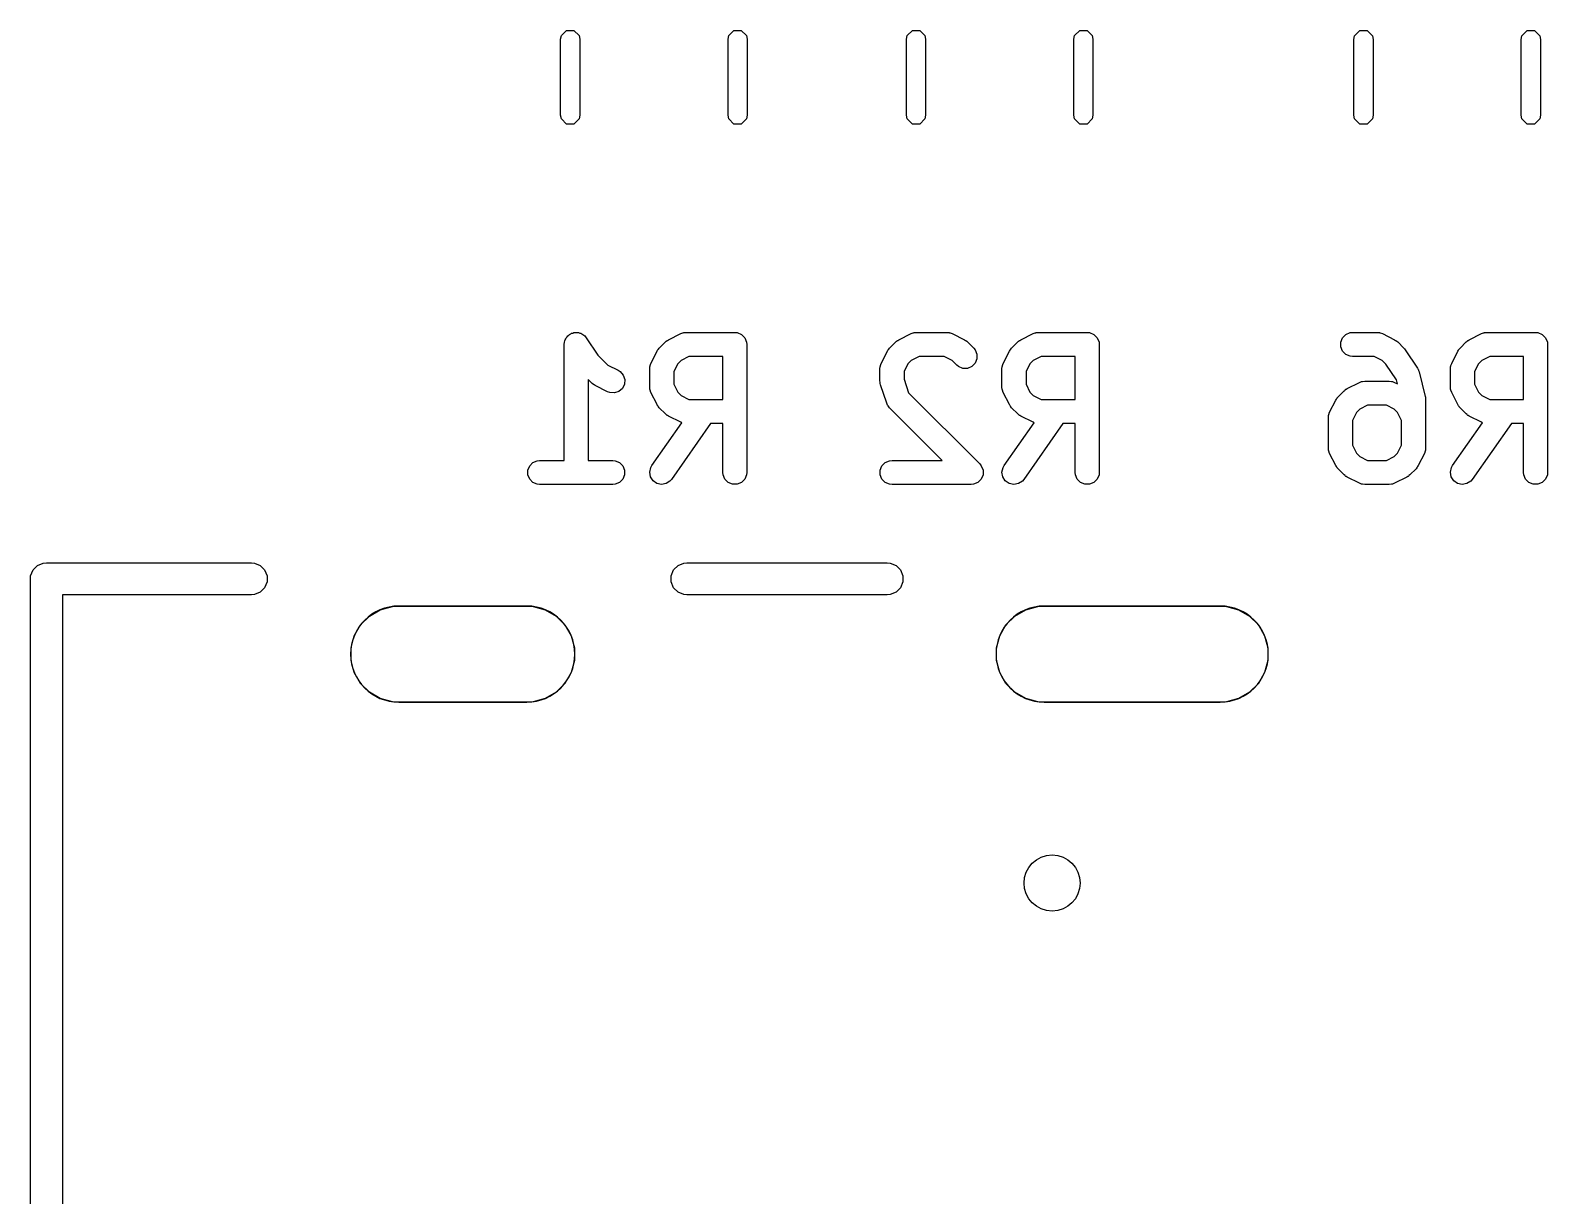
# Model space of a CAD drawing. Extents: x 5.35 to 6.5, y -4.55 to -3.35.
# Drawn here: x 5.35 to 5.7231, y -3.9126 to -3.626 of the extents above; entities that cross this region are included whole.
import ezdxf

# ---------------------------------------------------------------- set-up
doc = ezdxf.new("R2010")
doc.units = 0
doc.header["$MEASUREMENT"] = 0
doc.layers.add('BLACK', color=7, linetype='CONTINUOUS')

msp = doc.modelspace()

# ---------------------------------------------------------------- linework, layer by layer
at = {"layer": 'BLACK', "linetype": 'CONTINUOUS'}
for p, q in [((5.48041, -3.62818), (5.48059, -3.62727)), ((5.48041, -3.64686), (5.48041, -3.62818)), ((5.48059, -3.62727), (5.48187, -3.626)), ((5.48187, -3.626), (5.48368, -3.626)), ((5.48368, -3.626), (5.48496, -3.62727)), ((5.48496, -3.62727), (5.48514, -3.62818)), ((5.48514, -3.62818), (5.48514, -3.64686)), ((5.52156, -3.62818), (5.52173, -3.62727)), ((5.52156, -3.64686), (5.52156, -3.62818)), ((5.52173, -3.62727), (5.52301, -3.626)), ((5.52301, -3.626), (5.52482, -3.626)), ((5.52482, -3.626), (5.5261, -3.62727)), ((5.5261, -3.62727), (5.52628, -3.62818)), ((5.52628, -3.62818), (5.52628, -3.64686)), ((5.56541, -3.62818), (5.56559, -3.62727)), ((5.56541, -3.64686), (5.56541, -3.62818)), ((5.56559, -3.62727), (5.56687, -3.626)), ((5.56687, -3.626), (5.56868, -3.626)), ((5.56868, -3.626), (5.56996, -3.62727)), ((5.56996, -3.62727), (5.57014, -3.62818)), ((5.57014, -3.62818), (5.57014, -3.64686)), ((5.60656, -3.62818), (5.60673, -3.62727)), ((5.60656, -3.64686), (5.60656, -3.62818)), ((5.60673, -3.62727), (5.60801, -3.626)), ((5.60801, -3.626), (5.60982, -3.626)), ((5.60982, -3.626), (5.6111, -3.62727)), ((5.6111, -3.62727), (5.61128, -3.62818)), ((5.61128, -3.62818), (5.61128, -3.64686)), ((5.67541, -3.62822), (5.67559, -3.62731)), ((5.67541, -3.6469), (5.67541, -3.62822)), ((5.67559, -3.62731), (5.67687, -3.62604)), ((5.67687, -3.62604), (5.67868, -3.62604)), ((5.67868, -3.62604), (5.67996, -3.62731)), ((5.67996, -3.62731), (5.68014, -3.62822)), ((5.68014, -3.62822), (5.68014, -3.6469)), ((5.71656, -3.62822), (5.71673, -3.62731)), ((5.71656, -3.6469), (5.71656, -3.62822)), ((5.71673, -3.62731), (5.71801, -3.62604)), ((5.71801, -3.62604), (5.71982, -3.62604)), ((5.71982, -3.62604), (5.7211, -3.62731)), ((5.7211, -3.62731), (5.72128, -3.62822)), ((5.72128, -3.62822), (5.72128, -3.6469)), ((5.48059, -3.64776), (5.48041, -3.64686)), ((5.48187, -3.64904), (5.48059, -3.64776)), ((5.48496, -3.64776), (5.48368, -3.64904)), ((5.48514, -3.64686), (5.48496, -3.64776)), ((5.52173, -3.64776), (5.52156, -3.64686)), ((5.52301, -3.64904), (5.52173, -3.64776)), ((5.5261, -3.64776), (5.52482, -3.64904)), ((5.52628, -3.64686), (5.5261, -3.64776)), ((5.56559, -3.64776), (5.56541, -3.64686)), ((5.56687, -3.64904), (5.56559, -3.64776)), ((5.56996, -3.64776), (5.56868, -3.64904)), ((5.57014, -3.64686), (5.56996, -3.64776)), ((5.60673, -3.64776), (5.60656, -3.64686)), ((5.60801, -3.64904), (5.60673, -3.64776)), ((5.6111, -3.64776), (5.60982, -3.64904)), ((5.61128, -3.64686), (5.6111, -3.64776)), ((5.67559, -3.6478), (5.67541, -3.6469)), ((5.67687, -3.64908), (5.67559, -3.6478)), ((5.67996, -3.6478), (5.67868, -3.64908)), ((5.68014, -3.6469), (5.67996, -3.6478)), ((5.71673, -3.6478), (5.71656, -3.6469)), ((5.71801, -3.64908), (5.71673, -3.6478)), ((5.7211, -3.6478), (5.71982, -3.64908)), ((5.72128, -3.6469), (5.7211, -3.6478)), ((5.48368, -3.64904), (5.48187, -3.64904)), ((5.52482, -3.64904), (5.52301, -3.64904)), ((5.56868, -3.64904), (5.56687, -3.64904)), ((5.60982, -3.64904), (5.60801, -3.64904)), ((5.67868, -3.64908), (5.67687, -3.64908)), ((5.71982, -3.64908), (5.71801, -3.64908)), ((5.4813, -3.70323), (5.48136, -3.70266)), ((5.4813, -3.70324), (5.4813, -3.70323)), ((5.4813, -3.73178), (5.4813, -3.70324)), ((5.4813, -3.70324), (5.4813, -3.70324)), ((5.4813, -3.70324), (5.4813, -3.70324)), ((5.48136, -3.70266), (5.48147, -3.70239)), ((5.48147, -3.70239), (5.48153, -3.70211)), ((5.48153, -3.70211), (5.48169, -3.70187)), ((5.48169, -3.70187), (5.4818, -3.7016)), ((5.4818, -3.7016), (5.482, -3.70139)), ((5.482, -3.70139), (5.48217, -3.70115)), ((5.48217, -3.70115), (5.48241, -3.70099)), ((5.48241, -3.70099), (5.48261, -3.70078)), ((5.48261, -3.70078), (5.48288, -3.70067)), ((5.48288, -3.70067), (5.48312, -3.70051)), ((5.48312, -3.70051), (5.48341, -3.70045)), ((5.48341, -3.70045), (5.48368, -3.70034)), ((5.48368, -3.70034), (5.48397, -3.70034)), ((5.48397, -3.70034), (5.48426, -3.70029)), ((5.48426, -3.70029), (5.48454, -3.70034)), ((5.48454, -3.70034), (5.48483, -3.70034)), ((5.48483, -3.70034), (5.4851, -3.70046)), ((5.4851, -3.70046), (5.48538, -3.70051)), ((5.48538, -3.70051), (5.48563, -3.70067)), ((5.48563, -3.70067), (5.48589, -3.70078)), ((5.48589, -3.70078), (5.4861, -3.70099)), ((5.4861, -3.70099), (5.48634, -3.70115)), ((5.48634, -3.70115), (5.4867, -3.7016)), ((5.4867, -3.7016), (5.48671, -3.7016)), ((5.48671, -3.7016), (5.48671, -3.7016)), ((5.48671, -3.7016), (5.48671, -3.7016)), ((5.48671, -3.7016), (5.48955, -3.70586)), ((5.50466, -3.70415), (5.50616, -3.70265)), ((5.50616, -3.70265), (5.50639, -3.70247)), ((5.50639, -3.70247), (5.50644, -3.70241)), ((5.50644, -3.70241), (5.50653, -3.70235)), ((5.50653, -3.70235), (5.50661, -3.70228)), ((5.50661, -3.70228), (5.50668, -3.70225)), ((5.50668, -3.70225), (5.50693, -3.7021)), ((5.50693, -3.7021), (5.50993, -3.7006)), ((5.50993, -3.7006), (5.51047, -3.70039)), ((5.51047, -3.70039), (5.51057, -3.70038)), ((5.51057, -3.70038), (5.51067, -3.70034)), ((5.51067, -3.70034), (5.51125, -3.70029)), ((5.51125, -3.70029), (5.52325, -3.70029)), ((5.52325, -3.70029), (5.52382, -3.70034)), ((5.52382, -3.70034), (5.52489, -3.70078)), ((5.52489, -3.70078), (5.5257, -3.7016)), ((5.5257, -3.7016), (5.52614, -3.70266)), ((5.52614, -3.70266), (5.5262, -3.70324)), ((5.5262, -3.70324), (5.5262, -3.73474)), ((5.56128, -3.70415), (5.56278, -3.70265)), ((5.56278, -3.70265), (5.56301, -3.70247)), ((5.56301, -3.70247), (5.56306, -3.70241)), ((5.56306, -3.70241), (5.56315, -3.70235)), ((5.56315, -3.70235), (5.56323, -3.70228)), ((5.56323, -3.70228), (5.5633, -3.70225)), ((5.5633, -3.70225), (5.56355, -3.7021)), ((5.56355, -3.7021), (5.56655, -3.7006)), ((5.56655, -3.7006), (5.56709, -3.70039)), ((5.56709, -3.70039), (5.56719, -3.70038)), ((5.56719, -3.70038), (5.56729, -3.70034)), ((5.56729, -3.70034), (5.56787, -3.70029)), ((5.56787, -3.70029), (5.57537, -3.70029)), ((5.57537, -3.70029), (5.57594, -3.70034)), ((5.57594, -3.70034), (5.57604, -3.70038)), ((5.57604, -3.70038), (5.57615, -3.70039)), ((5.57615, -3.70039), (5.57669, -3.7006)), ((5.57669, -3.7006), (5.57969, -3.7021)), ((5.57969, -3.7021), (5.57993, -3.70225)), ((5.57993, -3.70225), (5.58001, -3.70228)), ((5.58001, -3.70228), (5.58009, -3.70235)), ((5.58009, -3.70235), (5.58018, -3.70241)), ((5.58018, -3.70241), (5.58023, -3.70247)), ((5.58023, -3.70247), (5.58045, -3.70265)), ((5.58045, -3.70265), (5.58195, -3.70415)), ((5.59128, -3.70415), (5.59278, -3.70265)), ((5.59278, -3.70265), (5.593, -3.70247)), ((5.593, -3.70247), (5.59305, -3.70241)), ((5.59305, -3.70241), (5.59314, -3.70235)), ((5.59314, -3.70235), (5.59322, -3.70228)), ((5.59322, -3.70228), (5.59329, -3.70225)), ((5.59329, -3.70225), (5.59354, -3.7021)), ((5.59354, -3.7021), (5.59654, -3.7006)), ((5.59654, -3.7006), (5.59708, -3.70039)), ((5.59708, -3.70039), (5.59719, -3.70038)), ((5.59719, -3.70038), (5.59729, -3.70034)), ((5.59729, -3.70034), (5.59786, -3.70029)), ((5.59786, -3.70029), (5.60986, -3.70029)), ((5.60986, -3.70029), (5.61044, -3.70034)), ((5.61044, -3.70034), (5.6115, -3.70078)), ((5.6115, -3.70078), (5.61232, -3.7016)), ((5.61232, -3.7016), (5.61276, -3.70266)), ((5.61276, -3.70266), (5.61281, -3.70324)), ((5.61281, -3.70324), (5.61281, -3.73474)), ((5.67221, -3.70266), (5.67265, -3.7016)), ((5.67221, -3.70382), (5.67221, -3.70266)), ((5.67265, -3.70488), (5.67221, -3.70382)), ((5.67265, -3.7016), (5.67346, -3.70078)), ((5.67346, -3.70078), (5.67453, -3.70034)), ((5.67453, -3.70034), (5.6751, -3.70029)), ((5.6751, -3.70029), (5.6811, -3.70029)), ((5.6811, -3.70029), (5.68168, -3.70034)), ((5.68168, -3.70034), (5.68178, -3.70038)), ((5.68178, -3.70038), (5.68188, -3.70039)), ((5.68188, -3.70039), (5.68242, -3.7006)), ((5.68242, -3.7006), (5.68542, -3.7021)), ((5.68542, -3.7021), (5.68567, -3.70225)), ((5.68567, -3.70225), (5.68574, -3.70228)), ((5.68574, -3.70228), (5.68582, -3.70235)), ((5.68582, -3.70235), (5.68591, -3.70241)), ((5.68591, -3.70241), (5.68596, -3.70247)), ((5.68596, -3.70247), (5.68619, -3.70265)), ((5.68619, -3.70265), (5.68769, -3.70415)), ((5.70151, -3.70415), (5.70301, -3.70265)), ((5.70301, -3.70265), (5.70324, -3.70247)), ((5.70324, -3.70247), (5.70329, -3.70241)), ((5.70329, -3.70241), (5.70338, -3.70235)), ((5.70338, -3.70235), (5.70346, -3.70228)), ((5.70346, -3.70228), (5.70353, -3.70225)), ((5.70353, -3.70225), (5.70378, -3.7021)), ((5.70378, -3.7021), (5.70678, -3.7006)), ((5.70678, -3.7006), (5.70732, -3.70039)), ((5.70732, -3.70039), (5.70742, -3.70038)), ((5.70742, -3.70038), (5.70752, -3.70034)), ((5.70752, -3.70034), (5.7081, -3.70029)), ((5.7081, -3.70029), (5.7201, -3.70029)), ((5.7201, -3.70029), (5.72067, -3.70034)), ((5.72067, -3.70034), (5.72174, -3.70078)), ((5.72174, -3.70078), (5.72255, -3.7016)), ((5.72255, -3.7016), (5.72299, -3.70266)), ((5.72299, -3.70266), (5.72305, -3.70324)), ((5.72305, -3.70324), (5.72305, -3.73474)), ((5.48955, -3.70586), (5.492, -3.70831)), ((5.50261, -3.70792), (5.50411, -3.70492)), ((5.50411, -3.70492), (5.50426, -3.70467)), ((5.50426, -3.70467), (5.50429, -3.7046)), ((5.50429, -3.7046), (5.50436, -3.70452)), ((5.50436, -3.70452), (5.50442, -3.70443)), ((5.50442, -3.70443), (5.50448, -3.70438)), ((5.50448, -3.70438), (5.50466, -3.70415)), ((5.51, -3.70717), (5.50918, -3.70799)), ((5.51195, -3.70619), (5.51, -3.70717)), ((5.52029, -3.70619), (5.51195, -3.70619)), ((5.52029, -3.71679), (5.52029, -3.70619)), ((5.55923, -3.70792), (5.56073, -3.70492)), ((5.56073, -3.70492), (5.56088, -3.70467)), ((5.56088, -3.70467), (5.56091, -3.7046)), ((5.56091, -3.7046), (5.56098, -3.70452)), ((5.56098, -3.70452), (5.56103, -3.70443)), ((5.56103, -3.70443), (5.56109, -3.70438)), ((5.56109, -3.70438), (5.56128, -3.70415)), ((5.56662, -3.70717), (5.56579, -3.70799)), ((5.56856, -3.70619), (5.56662, -3.70717)), ((5.57467, -3.70619), (5.56856, -3.70619)), ((5.57662, -3.70717), (5.57467, -3.70619)), ((5.57778, -3.70833), (5.57662, -3.70717)), ((5.58195, -3.70415), (5.58232, -3.7046)), ((5.58232, -3.7046), (5.58276, -3.70566)), ((5.58276, -3.70682), (5.58232, -3.70788)), ((5.58276, -3.70566), (5.58276, -3.70682)), ((5.58922, -3.70792), (5.59072, -3.70492)), ((5.59072, -3.70492), (5.59088, -3.70467)), ((5.59088, -3.70467), (5.59091, -3.7046)), ((5.59091, -3.7046), (5.59097, -3.70452)), ((5.59097, -3.70452), (5.59103, -3.70443)), ((5.59103, -3.70443), (5.59109, -3.70438)), ((5.59109, -3.70438), (5.59128, -3.70415)), ((5.59661, -3.70717), (5.59579, -3.70799)), ((5.59856, -3.70619), (5.59661, -3.70717)), ((5.60691, -3.70619), (5.59856, -3.70619)), ((5.60691, -3.71679), (5.60691, -3.70619)), ((5.67346, -3.7057), (5.67265, -3.70488)), ((5.67453, -3.70614), (5.67346, -3.7057)), ((5.6751, -3.70619), (5.67453, -3.70614)), ((5.68041, -3.70619), (5.6751, -3.70619)), ((5.68235, -3.70717), (5.68041, -3.70619)), ((5.68331, -3.70812), (5.68235, -3.70717)), ((5.68769, -3.70415), (5.68769, -3.70415)), ((5.68769, -3.70415), (5.68769, -3.70415)), ((5.68769, -3.70415), (5.68787, -3.70437)), ((5.68787, -3.70437), (5.68806, -3.7046)), ((5.68806, -3.7046), (5.68806, -3.7046)), ((5.68806, -3.7046), (5.68806, -3.7046)), ((5.68806, -3.7046), (5.69106, -3.7091)), ((5.69946, -3.70792), (5.70096, -3.70492)), ((5.70096, -3.70492), (5.70111, -3.70467)), ((5.70111, -3.70467), (5.70114, -3.7046)), ((5.70114, -3.7046), (5.70121, -3.70452)), ((5.70121, -3.70452), (5.70127, -3.70443)), ((5.70127, -3.70443), (5.70133, -3.70438)), ((5.70133, -3.70438), (5.70151, -3.70415)), ((5.70685, -3.70717), (5.70603, -3.70799)), ((5.7088, -3.70619), (5.70685, -3.70717)), ((5.71714, -3.70619), (5.7088, -3.70619)), ((5.71714, -3.71679), (5.71714, -3.70619)), ((5.492, -3.70831), (5.49457, -3.7096)), ((5.49457, -3.7096), (5.49506, -3.70991)), ((5.49506, -3.70991), (5.49582, -3.71078)), ((5.49582, -3.71078), (5.49618, -3.71187)), ((5.5023, -3.70924), (5.50235, -3.70866)), ((5.5023, -3.71374), (5.5023, -3.70924)), ((5.50235, -3.70866), (5.50239, -3.70857)), ((5.50239, -3.70857), (5.5024, -3.70846)), ((5.5024, -3.70846), (5.50261, -3.70792)), ((5.50918, -3.70799), (5.5082, -3.70994)), ((5.5082, -3.70994), (5.5082, -3.71304)), ((5.55891, -3.70924), (5.55897, -3.70866)), ((5.55891, -3.71224), (5.55891, -3.70924)), ((5.55897, -3.70866), (5.55901, -3.70857)), ((5.55901, -3.70857), (5.55902, -3.70846)), ((5.55902, -3.70846), (5.55923, -3.70792)), ((5.56579, -3.70799), (5.56482, -3.70994)), ((5.56482, -3.70994), (5.56482, -3.71176)), ((5.57822, -3.70869), (5.57778, -3.70833)), ((5.57929, -3.70914), (5.57822, -3.70869)), ((5.58044, -3.70914), (5.57929, -3.70914)), ((5.58151, -3.70869), (5.58044, -3.70914)), ((5.58232, -3.70788), (5.58151, -3.70869)), ((5.58891, -3.70924), (5.58897, -3.70866)), ((5.58891, -3.71374), (5.58891, -3.70924)), ((5.58897, -3.70866), (5.58901, -3.70857)), ((5.58901, -3.70857), (5.58902, -3.70846)), ((5.58902, -3.70846), (5.58922, -3.70792)), ((5.59579, -3.70799), (5.59482, -3.70994)), ((5.59482, -3.70994), (5.59482, -3.71304)), ((5.68586, -3.71195), (5.68331, -3.70812)), ((5.69106, -3.7091), (5.69123, -3.70942)), ((5.69123, -3.70942), (5.69127, -3.70948)), ((5.69127, -3.70948), (5.6913, -3.70955)), ((5.6913, -3.70955), (5.69133, -3.70961)), ((5.69133, -3.70961), (5.69134, -3.70968)), ((5.69134, -3.70968), (5.69147, -3.71002)), ((5.69147, -3.71002), (5.69297, -3.71602)), ((5.69915, -3.70924), (5.6992, -3.70866)), ((5.69915, -3.71374), (5.69915, -3.70924)), ((5.6992, -3.70866), (5.69924, -3.70857)), ((5.69924, -3.70857), (5.69925, -3.70846)), ((5.69925, -3.70846), (5.69946, -3.70792)), ((5.70603, -3.70799), (5.70505, -3.70994)), ((5.70505, -3.70994), (5.70505, -3.71304)), ((5.48816, -3.71283), (5.4872, -3.71187)), ((5.4872, -3.71187), (5.4872, -3.73178)), ((5.48839, -3.71301), (5.48816, -3.71283)), ((5.48844, -3.71307), (5.48839, -3.71301)), ((5.48853, -3.71313), (5.48844, -3.71307)), ((5.48861, -3.71319), (5.48853, -3.71313)), ((5.48868, -3.71322), (5.48861, -3.71319)), ((5.48893, -3.71338), (5.48868, -3.71322)), ((5.49193, -3.71488), (5.48893, -3.71338)), ((5.49247, -3.71509), (5.49193, -3.71488)), ((5.49362, -3.71517), (5.49247, -3.71509)), ((5.49471, -3.7148), (5.49362, -3.71517)), ((5.49558, -3.71405), (5.49471, -3.7148)), ((5.4961, -3.71302), (5.49558, -3.71405)), ((5.49618, -3.71187), (5.4961, -3.71302)), ((5.50235, -3.71431), (5.5023, -3.71374)), ((5.50239, -3.71441), (5.50235, -3.71431)), ((5.5024, -3.71452), (5.50239, -3.71441)), ((5.50261, -3.71506), (5.5024, -3.71452)), ((5.50411, -3.71806), (5.50261, -3.71506)), ((5.5082, -3.71304), (5.50918, -3.71499)), ((5.50918, -3.71499), (5.51, -3.71581)), ((5.55894, -3.71253), (5.55891, -3.71224)), ((5.55894, -3.71261), (5.55894, -3.71253)), ((5.55896, -3.71271), (5.55894, -3.71261)), ((5.55897, -3.71281), (5.55896, -3.71271)), ((5.559, -3.71289), (5.55897, -3.71281)), ((5.55907, -3.71317), (5.559, -3.71289)), ((5.56057, -3.71767), (5.55907, -3.71317)), ((5.56482, -3.71176), (5.56595, -3.71514)), ((5.58897, -3.71431), (5.58891, -3.71374)), ((5.58901, -3.71441), (5.58897, -3.71431)), ((5.58902, -3.71452), (5.58901, -3.71441)), ((5.58922, -3.71506), (5.58902, -3.71452)), ((5.59072, -3.71806), (5.58922, -3.71506)), ((5.59482, -3.71304), (5.59579, -3.71499)), ((5.59579, -3.71499), (5.59661, -3.71581)), ((5.67152, -3.71615), (5.67302, -3.71465)), ((5.67302, -3.71465), (5.67324, -3.71446)), ((5.67324, -3.71446), (5.67329, -3.71441)), ((5.67329, -3.71441), (5.67338, -3.71435)), ((5.67338, -3.71435), (5.67346, -3.71428)), ((5.67346, -3.71428), (5.67353, -3.71425)), ((5.67353, -3.71425), (5.67378, -3.7141)), ((5.67378, -3.7141), (5.67678, -3.7126)), ((5.67678, -3.7126), (5.67732, -3.71239)), ((5.67732, -3.71239), (5.67743, -3.71238)), ((5.67743, -3.71238), (5.67753, -3.71234)), ((5.67753, -3.71234), (5.6781, -3.71229)), ((5.6781, -3.71229), (5.6841, -3.71229)), ((5.6841, -3.71229), (5.68468, -3.71234)), ((5.68468, -3.71234), (5.68478, -3.71238)), ((5.68478, -3.71238), (5.68488, -3.71239)), ((5.68488, -3.71239), (5.68542, -3.7126)), ((5.68542, -3.7126), (5.68611, -3.71294)), ((5.68611, -3.71294), (5.68586, -3.71195)), ((5.6992, -3.71431), (5.69915, -3.71374)), ((5.69924, -3.71441), (5.6992, -3.71431)), ((5.69925, -3.71452), (5.69924, -3.71441)), ((5.69946, -3.71506), (5.69925, -3.71452)), ((5.70096, -3.71806), (5.69946, -3.71506)), ((5.70505, -3.71304), (5.70603, -3.71499)), ((5.70603, -3.71499), (5.70685, -3.71581)), ((5.50426, -3.71831), (5.50411, -3.71806)), ((5.50429, -3.71838), (5.50426, -3.71831)), ((5.50436, -3.71846), (5.50429, -3.71838)), ((5.50442, -3.71855), (5.50436, -3.71846)), ((5.50448, -3.7186), (5.50442, -3.71855)), ((5.50466, -3.71883), (5.50448, -3.7186)), ((5.50616, -3.72033), (5.50466, -3.71883)), ((5.51, -3.71581), (5.51195, -3.71679)), ((5.51195, -3.71679), (5.52029, -3.71679)), ((5.5608, -3.7182), (5.56057, -3.71767)), ((5.56087, -3.71828), (5.5608, -3.7182)), ((5.56091, -3.71838), (5.56087, -3.71828)), ((5.56128, -3.71883), (5.56091, -3.71838)), ((5.57424, -3.73178), (5.56128, -3.71883)), ((5.56595, -3.71514), (5.58345, -3.73265)), ((5.59088, -3.71831), (5.59072, -3.71806)), ((5.59091, -3.71838), (5.59088, -3.71831)), ((5.59097, -3.71846), (5.59091, -3.71838)), ((5.59103, -3.71855), (5.59097, -3.71846)), ((5.59109, -3.7186), (5.59103, -3.71855)), ((5.59128, -3.71883), (5.59109, -3.7186)), ((5.59278, -3.72033), (5.59128, -3.71883)), ((5.59661, -3.71581), (5.59856, -3.71679)), ((5.59856, -3.71679), (5.60691, -3.71679)), ((5.66946, -3.71992), (5.67096, -3.71692)), ((5.67096, -3.71692), (5.67112, -3.71667)), ((5.67112, -3.71667), (5.67115, -3.7166)), ((5.67115, -3.7166), (5.67121, -3.71652)), ((5.67121, -3.71652), (5.67127, -3.71643)), ((5.67127, -3.71643), (5.67133, -3.71638)), ((5.67133, -3.71638), (5.67152, -3.71615)), ((5.6788, -3.71819), (5.67685, -3.71916)), ((5.6834, -3.71819), (5.6788, -3.71819)), ((5.68535, -3.71916), (5.6834, -3.71819)), ((5.69297, -3.71602), (5.69298, -3.71612)), ((5.69298, -3.71612), (5.693, -3.71616)), ((5.693, -3.71616), (5.69302, -3.71638)), ((5.69302, -3.71638), (5.69305, -3.71659)), ((5.69305, -3.71659), (5.69304, -3.71664)), ((5.69304, -3.71664), (5.69305, -3.71674)), ((5.69305, -3.71674), (5.69305, -3.72874)), ((5.70111, -3.71831), (5.70096, -3.71806)), ((5.70114, -3.71838), (5.70111, -3.71831)), ((5.70121, -3.71846), (5.70114, -3.71838)), ((5.70127, -3.71855), (5.70121, -3.71846)), ((5.70133, -3.7186), (5.70127, -3.71855)), ((5.70151, -3.71883), (5.70133, -3.7186)), ((5.70301, -3.72033), (5.70151, -3.71883)), ((5.70685, -3.71581), (5.7088, -3.71679)), ((5.7088, -3.71679), (5.71714, -3.71679)), ((5.50283, -3.73304), (5.51022, -3.72249)), ((5.50639, -3.72051), (5.50616, -3.72033)), ((5.50644, -3.72057), (5.50639, -3.72051)), ((5.50653, -3.72063), (5.50644, -3.72057)), ((5.50661, -3.72069), (5.50653, -3.72063)), ((5.50668, -3.72072), (5.50661, -3.72069)), ((5.50693, -3.72088), (5.50668, -3.72072)), ((5.50993, -3.72238), (5.50693, -3.72088)), ((5.51022, -3.72249), (5.50993, -3.72238)), ((5.58944, -3.73304), (5.59683, -3.72249)), ((5.593, -3.72051), (5.59278, -3.72033)), ((5.59305, -3.72057), (5.593, -3.72051)), ((5.59314, -3.72063), (5.59305, -3.72057)), ((5.59322, -3.72069), (5.59314, -3.72063)), ((5.59329, -3.72072), (5.59322, -3.72069)), ((5.59354, -3.72088), (5.59329, -3.72072)), ((5.59654, -3.72238), (5.59354, -3.72088)), ((5.59683, -3.72249), (5.59654, -3.72238)), ((5.66915, -3.72124), (5.66921, -3.72066)), ((5.66915, -3.72874), (5.66915, -3.72124)), ((5.66921, -3.72066), (5.66925, -3.72056)), ((5.66925, -3.72056), (5.66926, -3.72046)), ((5.66926, -3.72046), (5.66946, -3.71992)), ((5.67603, -3.71999), (5.67506, -3.72193)), ((5.67506, -3.72193), (5.67506, -3.72804)), ((5.67685, -3.71916), (5.67603, -3.71999)), ((5.68617, -3.71999), (5.68535, -3.71916)), ((5.68715, -3.72193), (5.68617, -3.71999)), ((5.68715, -3.72804), (5.68715, -3.72193)), ((5.69968, -3.73304), (5.70707, -3.72249)), ((5.70324, -3.72051), (5.70301, -3.72033)), ((5.70329, -3.72057), (5.70324, -3.72051)), ((5.70338, -3.72063), (5.70329, -3.72057)), ((5.70346, -3.72069), (5.70338, -3.72063)), ((5.70353, -3.72072), (5.70346, -3.72069)), ((5.70378, -3.72088), (5.70353, -3.72072)), ((5.70678, -3.72238), (5.70378, -3.72088)), ((5.70707, -3.72249), (5.70678, -3.72238)), ((5.51729, -3.72269), (5.50767, -3.73643)), ((5.52029, -3.72269), (5.51729, -3.72269)), ((5.52029, -3.73474), (5.52029, -3.72269)), ((5.6039, -3.72269), (5.59428, -3.73643)), ((5.60691, -3.72269), (5.6039, -3.72269)), ((5.60691, -3.73474), (5.60691, -3.72269)), ((5.71414, -3.72269), (5.70452, -3.73643)), ((5.71714, -3.72269), (5.71414, -3.72269)), ((5.71714, -3.73474), (5.71714, -3.72269)), ((5.66921, -3.72931), (5.66915, -3.72874)), ((5.66925, -3.72941), (5.66921, -3.72931)), ((5.66926, -3.72952), (5.66925, -3.72941)), ((5.66946, -3.73006), (5.66926, -3.72952)), ((5.67506, -3.72804), (5.67603, -3.72999)), ((5.67603, -3.72999), (5.67685, -3.73081)), ((5.68535, -3.73081), (5.68617, -3.72999)), ((5.68617, -3.72999), (5.68715, -3.72804)), ((5.69295, -3.72952), (5.69274, -3.73006)), ((5.69296, -3.72941), (5.69295, -3.72952)), ((5.693, -3.72931), (5.69296, -3.72941)), ((5.69305, -3.72874), (5.693, -3.72931)), ((5.47236, -3.73416), (5.4728, -3.7331)), ((5.4728, -3.7331), (5.47361, -3.73228)), ((5.47361, -3.73228), (5.47468, -3.73184)), ((5.47468, -3.73184), (5.47525, -3.73178)), ((5.47525, -3.73178), (5.4813, -3.73178)), ((5.4872, -3.73178), (5.49325, -3.73178)), ((5.49325, -3.73178), (5.49383, -3.73184)), ((5.49383, -3.73184), (5.49489, -3.73228)), ((5.49489, -3.73228), (5.49571, -3.7331)), ((5.49571, -3.7331), (5.49615, -3.73416)), ((5.5023, -3.73467), (5.50255, -3.73355)), ((5.50255, -3.73355), (5.50283, -3.73304)), ((5.55897, -3.73416), (5.55941, -3.7331)), ((5.55941, -3.7331), (5.56023, -3.73228)), ((5.56023, -3.73228), (5.56129, -3.73184)), ((5.56129, -3.73184), (5.56187, -3.73178)), ((5.56187, -3.73178), (5.57424, -3.73178)), ((5.58345, -3.73265), (5.58382, -3.7331)), ((5.58382, -3.7331), (5.58426, -3.73416)), ((5.58891, -3.73467), (5.58916, -3.73355)), ((5.58916, -3.73355), (5.58944, -3.73304)), ((5.67096, -3.73306), (5.66946, -3.73006)), ((5.67112, -3.7333), (5.67096, -3.73306)), ((5.67115, -3.73338), (5.67112, -3.7333)), ((5.67121, -3.73346), (5.67115, -3.73338)), ((5.67127, -3.73355), (5.67121, -3.73346)), ((5.67133, -3.7336), (5.67127, -3.73355)), ((5.67152, -3.73382), (5.67133, -3.7336)), ((5.67685, -3.73081), (5.6788, -3.73178)), ((5.6788, -3.73178), (5.6834, -3.73178)), ((5.6834, -3.73178), (5.68535, -3.73081)), ((5.69088, -3.7336), (5.69069, -3.73382)), ((5.69093, -3.73355), (5.69088, -3.7336)), ((5.69099, -3.73346), (5.69093, -3.73355)), ((5.69106, -3.73338), (5.69099, -3.73346)), ((5.69109, -3.7333), (5.69106, -3.73338)), ((5.69124, -3.73306), (5.69109, -3.7333)), ((5.69274, -3.73006), (5.69124, -3.73306)), ((5.69915, -3.73467), (5.6994, -3.73355)), ((5.6994, -3.73355), (5.69968, -3.73304)), ((5.47236, -3.73531), (5.47236, -3.73416)), ((5.4728, -3.73638), (5.47236, -3.73531)), ((5.47361, -3.73719), (5.4728, -3.73638)), ((5.47468, -3.73763), (5.47361, -3.73719)), ((5.49489, -3.73719), (5.49383, -3.73763)), ((5.49571, -3.73638), (5.49489, -3.73719)), ((5.49615, -3.73531), (5.49571, -3.73638)), ((5.49615, -3.73416), (5.49615, -3.73531)), ((5.5025, -3.73581), (5.5023, -3.73467)), ((5.50312, -3.73678), (5.5025, -3.73581)), ((5.50406, -3.73744), (5.50312, -3.73678)), ((5.50519, -3.73769), (5.50406, -3.73744)), ((5.50632, -3.73749), (5.50519, -3.73769)), ((5.50729, -3.73687), (5.50632, -3.73749)), ((5.50767, -3.73643), (5.50729, -3.73687)), ((5.52035, -3.73531), (5.52029, -3.73474)), ((5.52079, -3.73638), (5.52035, -3.73531)), ((5.52161, -3.73719), (5.52079, -3.73638)), ((5.52267, -3.73763), (5.52161, -3.73719)), ((5.52489, -3.73719), (5.52382, -3.73763)), ((5.5257, -3.73638), (5.52489, -3.73719)), ((5.52614, -3.73531), (5.5257, -3.73638)), ((5.5262, -3.73474), (5.52614, -3.73531)), ((5.55897, -3.73531), (5.55897, -3.73416)), ((5.55941, -3.73638), (5.55897, -3.73531)), ((5.56023, -3.73719), (5.55941, -3.73638)), ((5.56129, -3.73763), (5.56023, -3.73719)), ((5.58301, -3.73719), (5.58194, -3.73763)), ((5.58382, -3.73638), (5.58301, -3.73719)), ((5.58426, -3.73531), (5.58382, -3.73638)), ((5.58426, -3.73416), (5.58426, -3.73531)), ((5.58911, -3.73581), (5.58891, -3.73467)), ((5.58973, -3.73678), (5.58911, -3.73581)), ((5.59067, -3.73744), (5.58973, -3.73678)), ((5.5918, -3.73769), (5.59067, -3.73744)), ((5.59293, -3.73749), (5.5918, -3.73769)), ((5.59391, -3.73687), (5.59293, -3.73749)), ((5.59428, -3.73643), (5.59391, -3.73687)), ((5.60697, -3.73531), (5.60691, -3.73474)), ((5.60741, -3.73638), (5.60697, -3.73531)), ((5.60822, -3.73719), (5.60741, -3.73638)), ((5.60929, -3.73763), (5.60822, -3.73719)), ((5.6115, -3.73719), (5.61044, -3.73763)), ((5.61232, -3.73638), (5.6115, -3.73719)), ((5.61276, -3.73531), (5.61232, -3.73638)), ((5.61281, -3.73474), (5.61276, -3.73531)), ((5.67302, -3.73532), (5.67152, -3.73382)), ((5.67324, -3.73551), (5.67302, -3.73532)), ((5.67329, -3.73557), (5.67324, -3.73551)), ((5.67338, -3.73562), (5.67329, -3.73557)), ((5.67346, -3.73569), (5.67338, -3.73562)), ((5.67353, -3.73572), (5.67346, -3.73569)), ((5.67378, -3.73588), (5.67353, -3.73572)), ((5.67678, -3.73738), (5.67378, -3.73588)), ((5.67732, -3.73758), (5.67678, -3.73738)), ((5.68542, -3.73738), (5.68488, -3.73758)), ((5.68842, -3.73588), (5.68542, -3.73738)), ((5.68867, -3.73572), (5.68842, -3.73588)), ((5.68874, -3.73569), (5.68867, -3.73572)), ((5.68882, -3.73562), (5.68874, -3.73569)), ((5.68891, -3.73557), (5.68882, -3.73562)), ((5.68896, -3.73551), (5.68891, -3.73557)), ((5.68919, -3.73532), (5.68896, -3.73551)), ((5.69069, -3.73382), (5.68919, -3.73532)), ((5.69935, -3.73581), (5.69915, -3.73467)), ((5.69997, -3.73678), (5.69935, -3.73581)), ((5.70091, -3.73744), (5.69997, -3.73678)), ((5.70204, -3.73769), (5.70091, -3.73744)), ((5.70317, -3.73749), (5.70204, -3.73769)), ((5.70414, -3.73687), (5.70317, -3.73749)), ((5.70452, -3.73643), (5.70414, -3.73687)), ((5.7172, -3.73531), (5.71714, -3.73474)), ((5.71764, -3.73638), (5.7172, -3.73531)), ((5.71846, -3.73719), (5.71764, -3.73638)), ((5.71952, -3.73763), (5.71846, -3.73719)), ((5.72174, -3.73719), (5.72067, -3.73763)), ((5.72255, -3.73638), (5.72174, -3.73719)), ((5.72299, -3.73531), (5.72255, -3.73638)), ((5.72305, -3.73474), (5.72299, -3.73531)), ((5.47525, -3.73769), (5.47468, -3.73763)), ((5.49325, -3.73769), (5.47525, -3.73769)), ((5.49383, -3.73763), (5.49325, -3.73769)), ((5.52382, -3.73763), (5.52267, -3.73763)), ((5.56187, -3.73769), (5.56129, -3.73763)), ((5.58136, -3.73769), (5.56187, -3.73769)), ((5.58194, -3.73763), (5.58136, -3.73769)), ((5.61044, -3.73763), (5.60929, -3.73763)), ((5.67743, -3.73759), (5.67732, -3.73758)), ((5.67753, -3.73763), (5.67743, -3.73759)), ((5.6781, -3.73769), (5.67753, -3.73763)), ((5.6841, -3.73769), (5.6781, -3.73769)), ((5.68468, -3.73763), (5.6841, -3.73769)), ((5.68478, -3.73759), (5.68468, -3.73763)), ((5.68488, -3.73758), (5.68478, -3.73759)), ((5.72067, -3.73763), (5.71952, -3.73763)), ((5.35012, -3.76014), (5.35071, -3.75872)), ((5.35071, -3.75872), (5.3518, -3.75763)), ((5.3518, -3.75763), (5.35322, -3.75704)), ((5.35322, -3.75704), (5.35398, -3.75697)), ((5.35398, -3.75697), (5.40438, -3.75697)), ((5.40438, -3.75697), (5.40515, -3.75704)), ((5.40515, -3.75704), (5.40657, -3.75763)), ((5.40657, -3.75763), (5.40765, -3.75872)), ((5.40765, -3.75872), (5.40824, -3.76014)), ((5.5076, -3.76014), (5.50819, -3.75872)), ((5.50819, -3.75872), (5.50928, -3.75763)), ((5.50928, -3.75763), (5.5107, -3.75704)), ((5.5107, -3.75704), (5.51146, -3.75697)), ((5.51146, -3.75697), (5.56068, -3.75697)), ((5.56068, -3.75697), (5.56145, -3.75704)), ((5.56145, -3.75704), (5.56286, -3.75763)), ((5.56286, -3.75763), (5.56395, -3.75872)), ((5.56395, -3.75872), (5.56454, -3.76014)), ((5.35005, -3.76091), (5.35012, -3.76014)), ((5.35005, -4.13807), (5.35005, -3.76091)), ((5.40765, -3.76309), (5.40657, -3.76418)), ((5.40824, -3.76167), (5.40765, -3.76309)), ((5.40824, -3.76014), (5.40824, -3.76167)), ((5.5076, -3.76167), (5.5076, -3.76014)), ((5.50819, -3.76309), (5.5076, -3.76167)), ((5.50928, -3.76418), (5.50819, -3.76309)), ((5.56395, -3.76309), (5.56286, -3.76418)), ((5.56454, -3.76167), (5.56395, -3.76309)), ((5.56454, -3.76014), (5.56454, -3.76167)), ((5.40438, -3.76484), (5.35792, -3.76484)), ((5.35792, -3.76484), (5.35792, -4.13413)), ((5.40515, -3.76477), (5.40438, -3.76484)), ((5.40657, -3.76418), (5.40515, -3.76477)), ((5.5107, -3.76477), (5.50928, -3.76418)), ((5.51146, -3.76484), (5.5107, -3.76477)), ((5.56068, -3.76484), (5.51146, -3.76484)), ((5.56145, -3.76477), (5.56068, -3.76484)), ((5.56286, -3.76418), (5.56145, -3.76477)), ((5.43123, -3.77222), (5.43341, -3.77004)), ((5.43341, -3.77004), (5.43608, -3.7685)), ((5.43608, -3.7685), (5.43906, -3.7677)), ((5.43906, -3.7677), (5.4406, -3.7676)), ((5.4406, -3.7676), (5.47209, -3.7676)), ((5.47209, -3.7676), (5.4406, -3.7676)), ((5.47209, -3.7676), (5.47364, -3.7677)), ((5.47364, -3.7677), (5.47661, -3.7685)), ((5.47661, -3.7685), (5.47928, -3.77004)), ((5.47928, -3.77004), (5.48146, -3.77222)), ((5.58989, -3.77222), (5.59207, -3.77004)), ((5.59207, -3.77004), (5.59474, -3.7685)), ((5.59474, -3.7685), (5.59772, -3.7677)), ((5.59772, -3.7677), (5.59926, -3.7676)), ((5.59926, -3.7676), (5.64257, -3.7676)), ((5.64257, -3.7676), (5.59926, -3.7676)), ((5.64257, -3.7676), (5.64411, -3.7677)), ((5.64411, -3.7677), (5.64709, -3.7685)), ((5.64709, -3.7685), (5.64976, -3.77004)), ((5.64976, -3.77004), (5.65194, -3.77222)), ((5.42969, -3.77489), (5.43123, -3.77222)), ((5.48146, -3.77222), (5.48301, -3.77489)), ((5.58835, -3.77489), (5.58989, -3.77222)), ((5.65194, -3.77222), (5.65348, -3.77489)), ((5.42889, -3.77787), (5.42969, -3.77489)), ((5.42889, -3.78095), (5.42889, -3.77787)), ((5.48301, -3.77489), (5.4838, -3.77787)), ((5.4838, -3.77787), (5.4838, -3.78095)), ((5.58755, -3.77787), (5.58835, -3.77489)), ((5.58755, -3.78095), (5.58755, -3.77787)), ((5.65348, -3.77489), (5.65428, -3.77787)), ((5.65428, -3.77787), (5.65428, -3.78095)), ((5.42969, -3.78393), (5.42889, -3.78095)), ((5.4838, -3.78095), (5.48301, -3.78393)), ((5.58835, -3.78393), (5.58755, -3.78095)), ((5.65428, -3.78095), (5.65348, -3.78393)), ((5.43123, -3.7866), (5.42969, -3.78393)), ((5.48301, -3.78393), (5.48146, -3.7866)), ((5.58989, -3.7866), (5.58835, -3.78393)), ((5.65348, -3.78393), (5.65194, -3.7866)), ((5.43341, -3.78878), (5.43123, -3.7866)), ((5.43608, -3.79032), (5.43341, -3.78878)), ((5.47928, -3.78878), (5.47661, -3.79032)), ((5.48146, -3.7866), (5.47928, -3.78878)), ((5.59207, -3.78878), (5.58989, -3.7866)), ((5.59474, -3.79032), (5.59207, -3.78878)), ((5.64976, -3.78878), (5.64709, -3.79032)), ((5.65194, -3.7866), (5.64976, -3.78878)), ((5.43906, -3.79112), (5.43608, -3.79032)), ((5.4406, -3.79122), (5.43906, -3.79112)), ((5.47209, -3.79122), (5.4406, -3.79122)), ((5.4406, -3.79122), (5.47209, -3.79122)), ((5.47364, -3.79112), (5.47209, -3.79122)), ((5.47661, -3.79032), (5.47364, -3.79112)), ((5.59772, -3.79112), (5.59474, -3.79032)), ((5.59926, -3.79122), (5.59772, -3.79112)), ((5.64257, -3.79122), (5.59926, -3.79122)), ((5.59926, -3.79122), (5.64257, -3.79122)), ((5.64411, -3.79112), (5.64257, -3.79122)), ((5.64709, -3.79032), (5.64411, -3.79112))]:
    msp.add_line(p, q, dxfattribs=at)
at = {"layer": 'BLACK'}
msp.add_circle((5.60123, -3.83571), 0.00689, dxfattribs=at)
msp.add_circle((5.60123, -3.83571), 0.00689, dxfattribs=at)
for centre, start, end in [((5.4406, -3.77941), 90, 270), ((5.47209, -3.77941), -90, 90), ((5.59926, -3.77941), 90, 270), ((5.64257, -3.77941), -90, 90)]:
    msp.add_arc(centre, 0.01181, start, end, dxfattribs=at)

doc.saveas('drawing.dxf')
